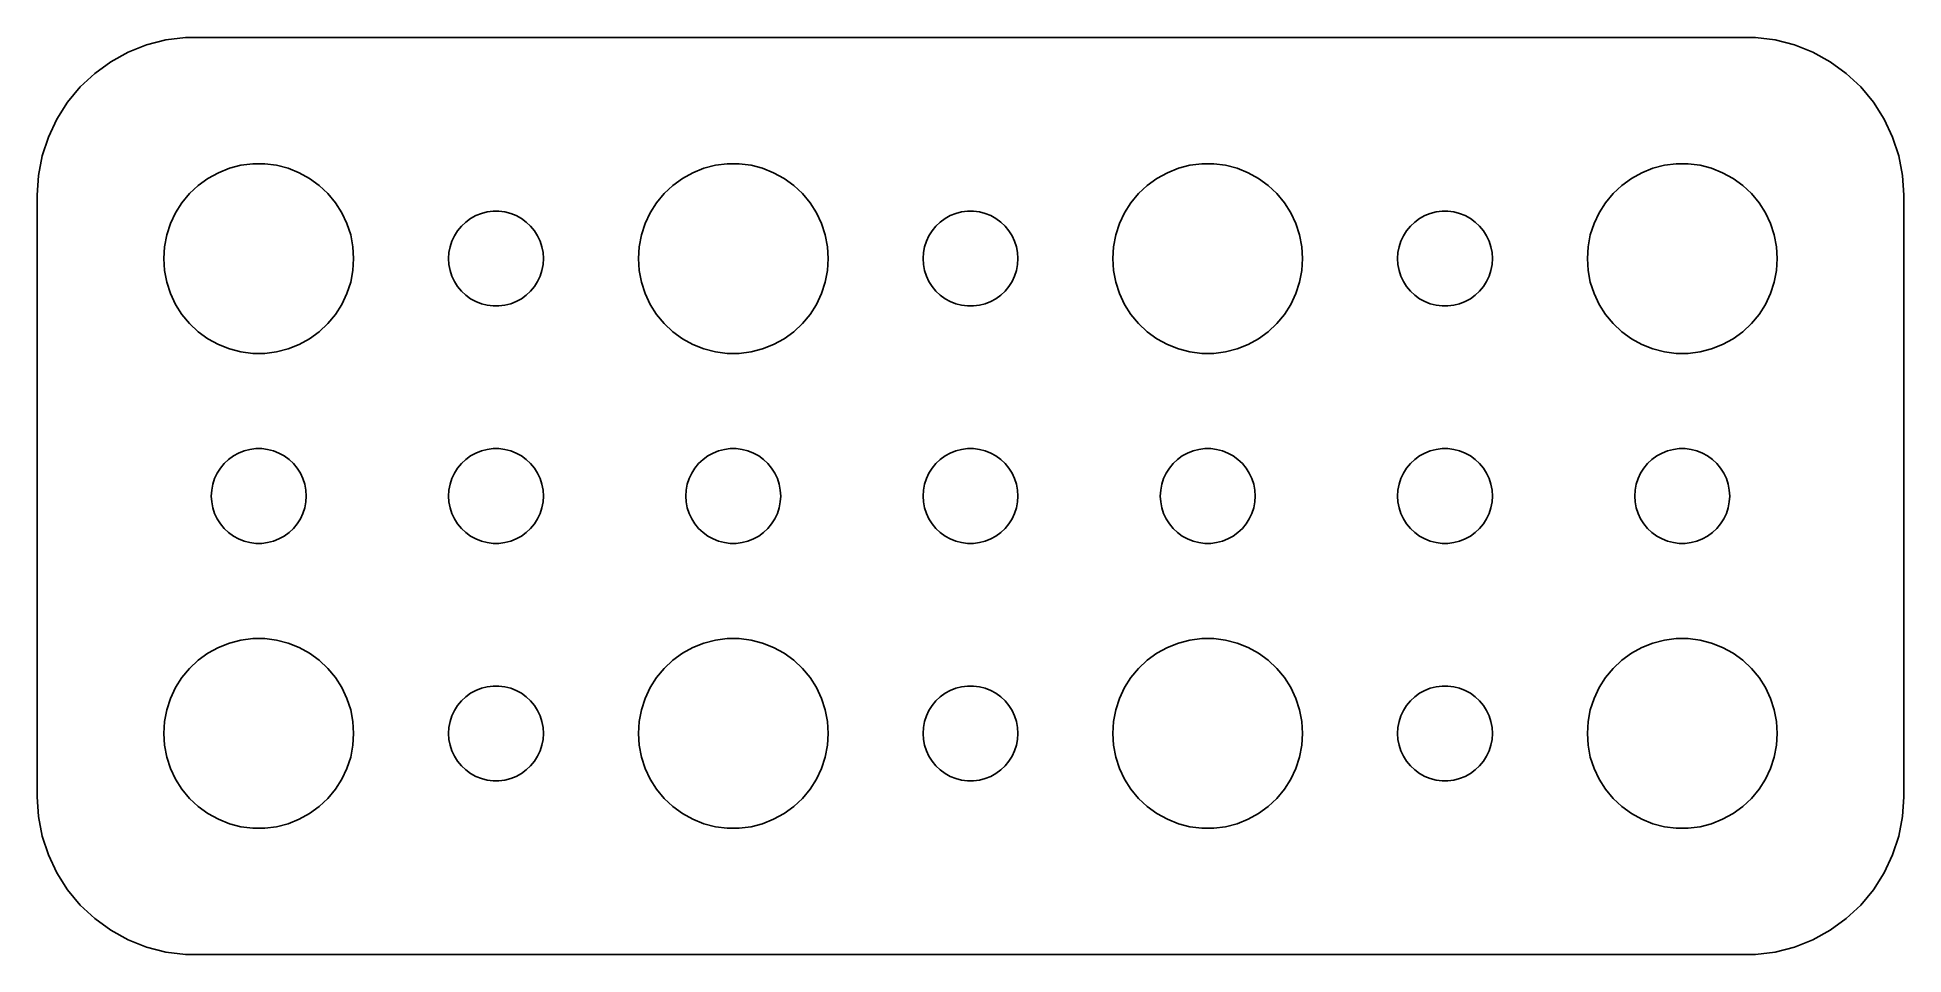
# Model space of a CAD drawing. Header units: metres. Extents: x -29.5 to 29.5, y -14.5 to 14.5.
import ezdxf

# ---------------------------------------------------------------- set-up
doc = ezdxf.new("R2010")
doc.units = ezdxf.units.M

msp = doc.modelspace()

# ---------------------------------------------------------------- linework, layer by layer
for p, q in [((-26.0451, 14.2553), (-26.6289, 14.0241)), ((-25.4369, 14.4114), (-26.0451, 14.2553)), ((-24.8139, 14.4901), (-25.4369, 14.4114)), ((24.8139, 14.4901), (-24.8139, 14.4901)), ((25.4369, 14.4114), (24.8139, 14.4901)), ((26.0451, 14.2553), (25.4369, 14.4114)), ((26.6289, 14.0241), (26.0451, 14.2553)), ((-27.1791, 13.7216), (-27.6871, 13.3526)), ((-26.6289, 14.0241), (-27.1791, 13.7216)), ((27.1791, 13.7216), (26.6289, 14.0241)), ((27.6871, 13.3526), (27.1791, 13.7216)), ((-27.6871, 13.3526), (-28.1448, 12.9227)), ((28.1448, 12.9227), (27.6871, 13.3526)), ((-28.5451, 12.4389), (-28.8815, 11.9088)), ((-28.1448, 12.9227), (-28.5451, 12.4389)), ((28.5451, 12.4389), (28.1448, 12.9227)), ((28.8815, 11.9088), (28.5451, 12.4389)), ((-28.8815, 11.9088), (-29.1489, 11.3406)), ((29.1489, 11.3406), (28.8815, 11.9088)), ((-29.1489, 11.3406), (-29.3429, 10.7434)), ((29.3429, 10.7434), (29.1489, 11.3406)), ((-29.3429, 10.7434), (-29.4606, 10.1267)), ((29.4606, 10.1267), (29.3429, 10.7434)), ((-29.4606, 10.1267), (-29.5, 9.5)), ((-24.4123, 9.81154), (-24.1075, 10.033)), ((-24.1075, 10.033), (-23.7773, 10.2145)), ((-23.7773, 10.2145), (-23.427, 10.3532)), ((-23.427, 10.3532), (-23.0621, 10.4469)), ((-23.0621, 10.4469), (-22.6884, 10.4941)), ((-22.6884, 10.4941), (-22.3116, 10.4941)), ((-22.3116, 10.4941), (-21.9379, 10.4469)), ((-21.9379, 10.4469), (-21.5729, 10.3532)), ((-21.5729, 10.3532), (-21.2227, 10.2145)), ((-21.2227, 10.2145), (-20.8925, 10.033)), ((-20.8925, 10.033), (-20.5877, 9.81154)), ((-9.41226, 9.81154), (-9.10747, 10.033)), ((-9.10747, 10.033), (-8.77733, 10.2145)), ((-8.77733, 10.2145), (-8.42705, 10.3532)), ((-8.42705, 10.3532), (-8.06213, 10.4469)), ((-8.06213, 10.4469), (-7.68837, 10.4941)), ((-7.68837, 10.4941), (-7.31161, 10.4941)), ((-7.31161, 10.4941), (-6.93785, 10.4469)), ((-6.93785, 10.4469), (-6.57294, 10.3532)), ((-6.57294, 10.3532), (-6.22266, 10.2145)), ((-6.22266, 10.2145), (-5.89252, 10.033)), ((-5.89252, 10.033), (-5.58772, 9.81154)), ((5.58772, 9.81154), (5.89252, 10.033)), ((5.89252, 10.033), (6.22266, 10.2145)), ((6.22266, 10.2145), (6.57294, 10.3532)), ((6.57294, 10.3532), (6.93785, 10.4469)), ((6.93785, 10.4469), (7.31161, 10.4941)), ((7.31161, 10.4941), (7.68837, 10.4941)), ((7.68837, 10.4941), (8.06213, 10.4469)), ((8.06213, 10.4469), (8.42705, 10.3532)), ((8.42705, 10.3532), (8.77733, 10.2145)), ((8.77733, 10.2145), (9.10747, 10.033)), ((9.10747, 10.033), (9.41226, 9.81154)), ((20.5877, 9.81154), (20.8925, 10.033)), ((20.8925, 10.033), (21.2227, 10.2145)), ((21.2227, 10.2145), (21.5729, 10.3532)), ((21.5729, 10.3532), (21.9379, 10.4469)), ((21.9379, 10.4469), (22.3116, 10.4941)), ((22.3116, 10.4941), (22.6884, 10.4941)), ((22.6884, 10.4941), (23.0621, 10.4469)), ((23.0621, 10.4469), (23.427, 10.3532)), ((23.427, 10.3532), (23.7773, 10.2145)), ((23.7773, 10.2145), (24.1075, 10.033)), ((24.1075, 10.033), (24.4123, 9.81154)), ((29.5, 9.5), (29.4606, 10.1267)), ((-29.5, 9.5), (-29.5, -9.5)), ((-24.927, 9.26335), (-24.6869, 9.55363)), ((-24.6869, 9.55363), (-24.4123, 9.81154)), ((-20.5877, 9.81154), (-20.3131, 9.55363)), ((-20.3131, 9.55363), (-20.0729, 9.26335)), ((-9.92705, 9.26335), (-9.6869, 9.55363)), ((-9.6869, 9.55363), (-9.41226, 9.81154)), ((-5.58772, 9.81154), (-5.31308, 9.55363)), ((-5.31308, 9.55363), (-5.07294, 9.26335)), ((5.07294, 9.26335), (5.31308, 9.55363)), ((5.31308, 9.55363), (5.58772, 9.81154)), ((9.41226, 9.81154), (9.6869, 9.55363)), ((9.6869, 9.55363), (9.92705, 9.26335)), ((20.0729, 9.26335), (20.3131, 9.55363)), ((20.3131, 9.55363), (20.5877, 9.81154)), ((24.4123, 9.81154), (24.6869, 9.55363)), ((24.6869, 9.55363), (24.927, 9.26335)), ((29.5, -9.5), (29.5, 9.5)), ((-25.2893, 8.60437), (-25.1289, 8.94525)), ((-25.1289, 8.94525), (-24.927, 9.26335)), ((-20.0729, 9.26335), (-19.8711, 8.94525)), ((-19.8711, 8.94525), (-19.7107, 8.60437)), ((-15.8037, 8.76648), (-15.6387, 8.85724)), ((-15.6387, 8.85724), (-15.4635, 8.92657)), ((-15.4635, 8.92657), (-15.2811, 8.97342)), ((-15.2811, 8.97342), (-15.0942, 8.99704)), ((-15.0942, 8.99704), (-14.9058, 8.99704)), ((-14.9058, 8.99704), (-14.7189, 8.97342)), ((-14.7189, 8.97342), (-14.5365, 8.92657)), ((-14.5365, 8.92657), (-14.3613, 8.85724)), ((-14.3613, 8.85724), (-14.1963, 8.76648)), ((-10.2893, 8.60437), (-10.1289, 8.94525)), ((-10.1289, 8.94525), (-9.92705, 9.26335)), ((-5.07294, 9.26335), (-4.87108, 8.94525)), ((-4.87108, 8.94525), (-4.71066, 8.60437)), ((-0.803726, 8.76648), (-0.638657, 8.85724)), ((-0.638657, 8.85724), (-0.463516, 8.92657)), ((-0.463516, 8.92657), (-0.281067, 8.97342)), ((-0.281067, 8.97342), (-0.094177, 8.99704)), ((-0.094177, 8.99704), (0.094177, 8.99704)), ((0.094177, 8.99704), (0.281067, 8.97342)), ((0.281067, 8.97342), (0.463516, 8.92657)), ((0.463516, 8.92657), (0.638657, 8.85724)), ((0.638657, 8.85724), (0.803726, 8.76648)), ((4.71066, 8.60437), (4.87108, 8.94525)), ((4.87108, 8.94525), (5.07294, 9.26335)), ((9.92705, 9.26335), (10.1289, 8.94525)), ((10.1289, 8.94525), (10.2893, 8.60437)), ((14.1963, 8.76648), (14.3613, 8.85724)), ((14.3613, 8.85724), (14.5365, 8.92657)), ((14.5365, 8.92657), (14.7189, 8.97342)), ((14.7189, 8.97342), (14.9058, 8.99704)), ((14.9058, 8.99704), (15.0942, 8.99704)), ((15.0942, 8.99704), (15.2811, 8.97342)), ((15.2811, 8.97342), (15.4635, 8.92657)), ((15.4635, 8.92657), (15.6387, 8.85724)), ((15.6387, 8.85724), (15.8037, 8.76648)), ((19.7107, 8.60437), (19.8711, 8.94525)), ((19.8711, 8.94525), (20.0729, 9.26335)), ((24.927, 9.26335), (25.1289, 8.94525)), ((25.1289, 8.94525), (25.2893, 8.60437)), ((-25.4057, 8.24606), (-25.2893, 8.60437)), ((-19.7107, 8.60437), (-19.5942, 8.24606)), ((-16.3145, 8.22263), (-16.2135, 8.38167)), ((-16.2135, 8.38167), (-16.0934, 8.52681)), ((-16.0934, 8.52681), (-15.9561, 8.65576)), ((-15.9561, 8.65576), (-15.8037, 8.76648)), ((-14.1963, 8.76648), (-14.0439, 8.65576)), ((-14.0439, 8.65576), (-13.9065, 8.52681)), ((-13.9065, 8.52681), (-13.7865, 8.38167)), ((-13.7865, 8.38167), (-13.6855, 8.22263)), ((-10.4057, 8.24606), (-10.2893, 8.60437)), ((-4.71066, 8.60437), (-4.59424, 8.24606)), ((-1.31445, 8.22263), (-1.21352, 8.38167)), ((-1.21352, 8.38167), (-1.09344, 8.52681)), ((-1.09344, 8.52681), (-0.956131, 8.65576)), ((-0.956131, 8.65576), (-0.803726, 8.76648)), ((0.803726, 8.76648), (0.956131, 8.65576)), ((0.956131, 8.65576), (1.09344, 8.52681)), ((1.09344, 8.52681), (1.21352, 8.38167)), ((1.21352, 8.38167), (1.31445, 8.22263)), ((4.59424, 8.24606), (4.71066, 8.60437)), ((10.2893, 8.60437), (10.4057, 8.24606)), ((13.6855, 8.22263), (13.7865, 8.38167)), ((13.7865, 8.38167), (13.9065, 8.52681)), ((13.9065, 8.52681), (14.0439, 8.65576)), ((14.0439, 8.65576), (14.1963, 8.76648)), ((15.8037, 8.76648), (15.9561, 8.65576)), ((15.9561, 8.65576), (16.0934, 8.52681)), ((16.0934, 8.52681), (16.2135, 8.38167)), ((16.2135, 8.38167), (16.3145, 8.22263)), ((19.5942, 8.24606), (19.7107, 8.60437)), ((25.2893, 8.60437), (25.4057, 8.24606)), ((-25.5, 7.5), (-25.4763, 7.87599)), ((-25.4763, 7.87599), (-25.4057, 8.24606)), ((-19.5942, 8.24606), (-19.5237, 7.87599)), ((-19.5237, 7.87599), (-19.5, 7.5)), ((-16.5, 7.5), (-16.4882, 7.68799)), ((-16.4882, 7.68799), (-16.4529, 7.87303)), ((-16.4529, 7.87303), (-16.3947, 8.05219)), ((-16.3947, 8.05219), (-16.3145, 8.22263)), ((-13.6855, 8.22263), (-13.6053, 8.05219)), ((-13.6053, 8.05219), (-13.5471, 7.87303)), ((-13.5471, 7.87303), (-13.5118, 7.68799)), ((-13.5118, 7.68799), (-13.5, 7.5)), ((-10.5, 7.5), (-10.4763, 7.87599)), ((-10.4763, 7.87599), (-10.4057, 8.24606)), ((-4.59424, 8.24606), (-4.52365, 7.87599)), ((-4.52365, 7.87599), (-4.5, 7.5)), ((-1.5, 7.5), (-1.48816, 7.68799)), ((-1.48816, 7.68799), (-1.45287, 7.87303)), ((-1.45287, 7.87303), (-1.39465, 8.05219)), ((-1.39465, 8.05219), (-1.31445, 8.22263)), ((1.31445, 8.22263), (1.39465, 8.05219)), ((1.39465, 8.05219), (1.45287, 7.87303)), ((1.45287, 7.87303), (1.48816, 7.68799)), ((1.48816, 7.68799), (1.5, 7.5)), ((4.5, 7.5), (4.52365, 7.87599)), ((4.52365, 7.87599), (4.59424, 8.24606)), ((10.4057, 8.24606), (10.4763, 7.87599)), ((10.4763, 7.87599), (10.5, 7.5)), ((13.5, 7.5), (13.5118, 7.68799)), ((13.5118, 7.68799), (13.5471, 7.87303)), ((13.5471, 7.87303), (13.6053, 8.05219)), ((13.6053, 8.05219), (13.6855, 8.22263)), ((16.3145, 8.22263), (16.3947, 8.05219)), ((16.3947, 8.05219), (16.4529, 7.87303)), ((16.4529, 7.87303), (16.4882, 7.68799)), ((16.4882, 7.68799), (16.5, 7.5)), ((19.5, 7.5), (19.5237, 7.87599)), ((19.5237, 7.87599), (19.5942, 8.24606)), ((25.4057, 8.24606), (25.4763, 7.87599)), ((25.4763, 7.87599), (25.5, 7.5)), ((-25.4763, 7.12399), (-25.5, 7.5)), ((-25.4057, 6.75392), (-25.4763, 7.12399)), ((-19.5237, 7.12399), (-19.5942, 6.75392)), ((-19.5, 7.5), (-19.5237, 7.12399)), ((-16.4882, 7.312), (-16.5, 7.5)), ((-16.4529, 7.12695), (-16.4882, 7.312)), ((-16.3947, 6.9478), (-16.4529, 7.12695)), ((-13.5471, 7.12695), (-13.6053, 6.9478)), ((-13.5118, 7.312), (-13.5471, 7.12695)), ((-13.5, 7.5), (-13.5118, 7.312)), ((-10.4763, 7.12399), (-10.5, 7.5)), ((-10.4057, 6.75392), (-10.4763, 7.12399)), ((-4.52365, 7.12399), (-4.59424, 6.75392)), ((-4.5, 7.5), (-4.52365, 7.12399)), ((-1.48816, 7.312), (-1.5, 7.5)), ((-1.45287, 7.12695), (-1.48816, 7.312)), ((-1.39465, 6.9478), (-1.45287, 7.12695)), ((1.45287, 7.12695), (1.39465, 6.9478)), ((1.48816, 7.312), (1.45287, 7.12695)), ((1.5, 7.5), (1.48816, 7.312)), ((4.52365, 7.12399), (4.5, 7.5)), ((4.59424, 6.75392), (4.52365, 7.12399)), ((10.4763, 7.12399), (10.4057, 6.75392)), ((10.5, 7.5), (10.4763, 7.12399)), ((13.5118, 7.312), (13.5, 7.5)), ((13.5471, 7.12695), (13.5118, 7.312)), ((13.6053, 6.9478), (13.5471, 7.12695)), ((16.4529, 7.12695), (16.3947, 6.9478)), ((16.4882, 7.312), (16.4529, 7.12695)), ((16.5, 7.5), (16.4882, 7.312)), ((19.5237, 7.12399), (19.5, 7.5)), ((19.5942, 6.75392), (19.5237, 7.12399)), ((25.4763, 7.12399), (25.4057, 6.75392)), ((25.5, 7.5), (25.4763, 7.12399)), ((-25.2893, 6.39561), (-25.4057, 6.75392)), ((-19.5942, 6.75392), (-19.7107, 6.39561)), ((-16.3145, 6.77736), (-16.3947, 6.9478)), ((-16.2135, 6.61832), (-16.3145, 6.77736)), ((-16.0934, 6.47318), (-16.2135, 6.61832)), ((-13.7865, 6.61832), (-13.9065, 6.47318)), ((-13.6855, 6.77736), (-13.7865, 6.61832)), ((-13.6053, 6.9478), (-13.6855, 6.77736)), ((-10.2893, 6.39561), (-10.4057, 6.75392)), ((-4.59424, 6.75392), (-4.71066, 6.39561)), ((-1.31445, 6.77736), (-1.39465, 6.9478)), ((-1.21352, 6.61832), (-1.31445, 6.77736)), ((-1.09344, 6.47318), (-1.21352, 6.61832)), ((1.21352, 6.61832), (1.09344, 6.47318)), ((1.31445, 6.77736), (1.21352, 6.61832)), ((1.39465, 6.9478), (1.31445, 6.77736)), ((4.71066, 6.39561), (4.59424, 6.75392)), ((10.4057, 6.75392), (10.2893, 6.39561)), ((13.6855, 6.77736), (13.6053, 6.9478)), ((13.7865, 6.61832), (13.6855, 6.77736)), ((13.9065, 6.47318), (13.7865, 6.61832)), ((16.2135, 6.61832), (16.0934, 6.47318)), ((16.3145, 6.77736), (16.2135, 6.61832)), ((16.3947, 6.9478), (16.3145, 6.77736)), ((19.7107, 6.39561), (19.5942, 6.75392)), ((25.4057, 6.75392), (25.2893, 6.39561)), ((-25.1289, 6.05473), (-25.2893, 6.39561)), ((-24.927, 5.73663), (-25.1289, 6.05473)), ((-19.8711, 6.05473), (-20.0729, 5.73663)), ((-19.7107, 6.39561), (-19.8711, 6.05473)), ((-15.9561, 6.34422), (-16.0934, 6.47318)), ((-15.8037, 6.23351), (-15.9561, 6.34422)), ((-15.6387, 6.14275), (-15.8037, 6.23351)), ((-15.4635, 6.07341), (-15.6387, 6.14275)), ((-15.2811, 6.02657), (-15.4635, 6.07341)), ((-15.0942, 6.00294), (-15.2811, 6.02657)), ((-14.9058, 6.00294), (-15.0942, 6.00294)), ((-14.7189, 6.02657), (-14.9058, 6.00294)), ((-14.5365, 6.07341), (-14.7189, 6.02657)), ((-14.3613, 6.14275), (-14.5365, 6.07341)), ((-14.1963, 6.23351), (-14.3613, 6.14275)), ((-14.0439, 6.34422), (-14.1963, 6.23351)), ((-13.9065, 6.47318), (-14.0439, 6.34422)), ((-10.1289, 6.05473), (-10.2893, 6.39561)), ((-9.92705, 5.73663), (-10.1289, 6.05473)), ((-4.87108, 6.05473), (-5.07294, 5.73663)), ((-4.71066, 6.39561), (-4.87108, 6.05473)), ((-0.956131, 6.34422), (-1.09344, 6.47318)), ((-0.803726, 6.23351), (-0.956131, 6.34422)), ((-0.638657, 6.14275), (-0.803726, 6.23351)), ((-0.463516, 6.07341), (-0.638657, 6.14275)), ((-0.281067, 6.02657), (-0.463516, 6.07341)), ((-0.094177, 6.00294), (-0.281067, 6.02657)), ((0.094177, 6.00294), (-0.094177, 6.00294)), ((0.281067, 6.02657), (0.094177, 6.00294)), ((0.463516, 6.07341), (0.281067, 6.02657)), ((0.638657, 6.14275), (0.463516, 6.07341)), ((0.803726, 6.23351), (0.638657, 6.14275)), ((0.956131, 6.34422), (0.803726, 6.23351)), ((1.09344, 6.47318), (0.956131, 6.34422)), ((4.87108, 6.05473), (4.71066, 6.39561)), ((5.07294, 5.73663), (4.87108, 6.05473)), ((10.1289, 6.05473), (9.92705, 5.73663)), ((10.2893, 6.39561), (10.1289, 6.05473)), ((14.0439, 6.34422), (13.9065, 6.47318)), ((14.1963, 6.23351), (14.0439, 6.34422)), ((14.3613, 6.14275), (14.1963, 6.23351)), ((14.5365, 6.07341), (14.3613, 6.14275)), ((14.7189, 6.02657), (14.5365, 6.07341)), ((14.9058, 6.00294), (14.7189, 6.02657)), ((15.0942, 6.00294), (14.9058, 6.00294)), ((15.2811, 6.02657), (15.0942, 6.00294)), ((15.4635, 6.07341), (15.2811, 6.02657)), ((15.6387, 6.14275), (15.4635, 6.07341)), ((15.8037, 6.23351), (15.6387, 6.14275)), ((15.9561, 6.34422), (15.8037, 6.23351)), ((16.0934, 6.47318), (15.9561, 6.34422)), ((19.8711, 6.05473), (19.7107, 6.39561)), ((20.0729, 5.73663), (19.8711, 6.05473)), ((25.1289, 6.05473), (24.927, 5.73663)), ((25.2893, 6.39561), (25.1289, 6.05473)), ((-24.6869, 5.44635), (-24.927, 5.73663)), ((-24.4123, 5.18845), (-24.6869, 5.44635)), ((-20.3131, 5.44635), (-20.5877, 5.18845)), ((-20.0729, 5.73663), (-20.3131, 5.44635)), ((-9.6869, 5.44635), (-9.92705, 5.73663)), ((-9.41226, 5.18845), (-9.6869, 5.44635)), ((-5.31308, 5.44635), (-5.58772, 5.18845)), ((-5.07294, 5.73663), (-5.31308, 5.44635)), ((5.31308, 5.44635), (5.07294, 5.73663)), ((5.58772, 5.18845), (5.31308, 5.44635)), ((9.6869, 5.44635), (9.41226, 5.18845)), ((9.92705, 5.73663), (9.6869, 5.44635)), ((20.3131, 5.44635), (20.0729, 5.73663)), ((20.5877, 5.18845), (20.3131, 5.44635)), ((24.6869, 5.44635), (24.4123, 5.18845)), ((24.927, 5.73663), (24.6869, 5.44635)), ((-24.1075, 4.96701), (-24.4123, 5.18845)), ((-23.7773, 4.78551), (-24.1075, 4.96701)), ((-23.427, 4.64682), (-23.7773, 4.78551)), ((-21.2227, 4.78551), (-21.5729, 4.64682)), ((-20.8925, 4.96701), (-21.2227, 4.78551)), ((-20.5877, 5.18845), (-20.8925, 4.96701)), ((-9.10747, 4.96701), (-9.41226, 5.18845)), ((-8.77733, 4.78551), (-9.10747, 4.96701)), ((-8.42705, 4.64682), (-8.77733, 4.78551)), ((-6.22266, 4.78551), (-6.57294, 4.64682)), ((-5.89252, 4.96701), (-6.22266, 4.78551)), ((-5.58772, 5.18845), (-5.89252, 4.96701)), ((5.89252, 4.96701), (5.58772, 5.18845)), ((6.22266, 4.78551), (5.89252, 4.96701)), ((6.57294, 4.64682), (6.22266, 4.78551)), ((8.77733, 4.78551), (8.42705, 4.64682)), ((9.10747, 4.96701), (8.77733, 4.78551)), ((9.41226, 5.18845), (9.10747, 4.96701)), ((20.8925, 4.96701), (20.5877, 5.18845)), ((21.2227, 4.78551), (20.8925, 4.96701)), ((21.5729, 4.64682), (21.2227, 4.78551)), ((23.7773, 4.78551), (23.427, 4.64682)), ((24.1075, 4.96701), (23.7773, 4.78551)), ((24.4123, 5.18845), (24.1075, 4.96701)), ((-23.0621, 4.55313), (-23.427, 4.64682)), ((-22.6884, 4.50591), (-23.0621, 4.55313)), ((-22.3116, 4.50591), (-22.6884, 4.50591)), ((-21.9379, 4.55313), (-22.3116, 4.50591)), ((-21.5729, 4.64682), (-21.9379, 4.55313)), ((-8.06213, 4.55313), (-8.42705, 4.64682)), ((-7.68837, 4.50591), (-8.06213, 4.55313)), ((-7.31161, 4.50591), (-7.68837, 4.50591)), ((-6.93785, 4.55313), (-7.31161, 4.50591)), ((-6.57294, 4.64682), (-6.93785, 4.55313)), ((6.93785, 4.55313), (6.57294, 4.64682)), ((7.31161, 4.50591), (6.93785, 4.55313)), ((7.68837, 4.50591), (7.31161, 4.50591)), ((8.06213, 4.55313), (7.68837, 4.50591)), ((8.42705, 4.64682), (8.06213, 4.55313)), ((21.9379, 4.55313), (21.5729, 4.64682)), ((22.3116, 4.50591), (21.9379, 4.55313)), ((22.6884, 4.50591), (22.3116, 4.50591)), ((23.0621, 4.55313), (22.6884, 4.50591)), ((23.427, 4.64682), (23.0621, 4.55313)), ((-23.4561, 1.15576), (-23.3037, 1.26648)), ((-23.3037, 1.26648), (-23.1387, 1.35724)), ((-23.1387, 1.35724), (-22.9635, 1.42657)), ((-22.9635, 1.42657), (-22.7811, 1.47342)), ((-22.7811, 1.47342), (-22.5942, 1.49704)), ((-22.5942, 1.49704), (-22.4058, 1.49704)), ((-22.4058, 1.49704), (-22.2189, 1.47342)), ((-22.2189, 1.47342), (-22.0365, 1.42657)), ((-22.0365, 1.42657), (-21.8613, 1.35724)), ((-21.8613, 1.35724), (-21.6963, 1.26648)), ((-21.6963, 1.26648), (-21.5439, 1.15576)), ((-15.9561, 1.15576), (-15.8037, 1.26648)), ((-15.8037, 1.26648), (-15.6387, 1.35724)), ((-15.6387, 1.35724), (-15.4635, 1.42657)), ((-15.4635, 1.42657), (-15.2811, 1.47342)), ((-15.2811, 1.47342), (-15.0942, 1.49704)), ((-15.0942, 1.49704), (-14.9058, 1.49704)), ((-14.9058, 1.49704), (-14.7189, 1.47342)), ((-14.7189, 1.47342), (-14.5365, 1.42657)), ((-14.5365, 1.42657), (-14.3613, 1.35724)), ((-14.3613, 1.35724), (-14.1963, 1.26648)), ((-14.1963, 1.26648), (-14.0439, 1.15576)), ((-8.45613, 1.15576), (-8.30373, 1.26648)), ((-8.30373, 1.26648), (-8.13866, 1.35724)), ((-8.13866, 1.35724), (-7.96352, 1.42657)), ((-7.96352, 1.42657), (-7.78107, 1.47342)), ((-7.78107, 1.47342), (-7.59418, 1.49704)), ((-7.59418, 1.49704), (-7.40581, 1.49704)), ((-7.40581, 1.49704), (-7.21892, 1.47342)), ((-7.21892, 1.47342), (-7.03647, 1.42657)), ((-7.03647, 1.42657), (-6.86133, 1.35724)), ((-6.86133, 1.35724), (-6.69626, 1.26648)), ((-6.69626, 1.26648), (-6.54385, 1.15576)), ((-0.956131, 1.15576), (-0.803726, 1.26648)), ((-0.803726, 1.26648), (-0.638657, 1.35724)), ((-0.638657, 1.35724), (-0.463516, 1.42657)), ((-0.463516, 1.42657), (-0.281067, 1.47342)), ((-0.281067, 1.47342), (-0.094177, 1.49704)), ((-0.094177, 1.49704), (0.094177, 1.49704)), ((0.094177, 1.49704), (0.281067, 1.47342)), ((0.281067, 1.47342), (0.463516, 1.42657)), ((0.463516, 1.42657), (0.638657, 1.35724)), ((0.638657, 1.35724), (0.803726, 1.26648)), ((0.803726, 1.26648), (0.956131, 1.15576)), ((6.54385, 1.15576), (6.69626, 1.26648)), ((6.69626, 1.26648), (6.86133, 1.35724)), ((6.86133, 1.35724), (7.03647, 1.42657)), ((7.03647, 1.42657), (7.21892, 1.47342)), ((7.21892, 1.47342), (7.40581, 1.49704)), ((7.40581, 1.49704), (7.59418, 1.49704)), ((7.59418, 1.49704), (7.78107, 1.47342)), ((7.78107, 1.47342), (7.96352, 1.42657)), ((7.96352, 1.42657), (8.13866, 1.35724)), ((8.13866, 1.35724), (8.30373, 1.26648)), ((8.30373, 1.26648), (8.45613, 1.15576)), ((14.0439, 1.15576), (14.1963, 1.26648)), ((14.1963, 1.26648), (14.3613, 1.35724)), ((14.3613, 1.35724), (14.5365, 1.42657)), ((14.5365, 1.42657), (14.7189, 1.47342)), ((14.7189, 1.47342), (14.9058, 1.49704)), ((14.9058, 1.49704), (15.0942, 1.49704)), ((15.0942, 1.49704), (15.2811, 1.47342)), ((15.2811, 1.47342), (15.4635, 1.42657)), ((15.4635, 1.42657), (15.6387, 1.35724)), ((15.6387, 1.35724), (15.8037, 1.26648)), ((15.8037, 1.26648), (15.9561, 1.15576)), ((21.5439, 1.15576), (21.6963, 1.26648)), ((21.6963, 1.26648), (21.8613, 1.35724)), ((21.8613, 1.35724), (22.0365, 1.42657)), ((22.0365, 1.42657), (22.2189, 1.47342)), ((22.2189, 1.47342), (22.4058, 1.49704)), ((22.4058, 1.49704), (22.5942, 1.49704)), ((22.5942, 1.49704), (22.7811, 1.47342)), ((22.7811, 1.47342), (22.9635, 1.42657)), ((22.9635, 1.42657), (23.1387, 1.35724)), ((23.1387, 1.35724), (23.3037, 1.26648)), ((23.3037, 1.26648), (23.4561, 1.15576)), ((-23.8947, 0.552185), (-23.8145, 0.722626)), ((-23.8145, 0.722626), (-23.7135, 0.881668)), ((-23.7135, 0.881668), (-23.5934, 1.02681)), ((-23.5934, 1.02681), (-23.4561, 1.15576)), ((-21.5439, 1.15576), (-21.4065, 1.02681)), ((-21.4065, 1.02681), (-21.2865, 0.881668)), ((-21.2865, 0.881668), (-21.1855, 0.722626)), ((-21.1855, 0.722626), (-21.1053, 0.552185)), ((-16.3947, 0.552185), (-16.3145, 0.722626)), ((-16.3145, 0.722626), (-16.2135, 0.881668)), ((-16.2135, 0.881668), (-16.0934, 1.02681)), ((-16.0934, 1.02681), (-15.9561, 1.15576)), ((-14.0439, 1.15576), (-13.9065, 1.02681)), ((-13.9065, 1.02681), (-13.7865, 0.881668)), ((-13.7865, 0.881668), (-13.6855, 0.722626)), ((-13.6855, 0.722626), (-13.6053, 0.552185)), ((-8.89465, 0.552185), (-8.81445, 0.722626)), ((-8.81445, 0.722626), (-8.71352, 0.881668)), ((-8.71352, 0.881668), (-8.59344, 1.02681)), ((-8.59344, 1.02681), (-8.45613, 1.15576)), ((-6.54385, 1.15576), (-6.40654, 1.02681)), ((-6.40654, 1.02681), (-6.28647, 0.881668)), ((-6.28647, 0.881668), (-6.18553, 0.722626)), ((-6.18553, 0.722626), (-6.10533, 0.552185)), ((-1.39465, 0.552185), (-1.31445, 0.722626)), ((-1.31445, 0.722626), (-1.21352, 0.881668)), ((-1.21352, 0.881668), (-1.09344, 1.02681)), ((-1.09344, 1.02681), (-0.956131, 1.15576)), ((0.956131, 1.15576), (1.09344, 1.02681)), ((1.09344, 1.02681), (1.21352, 0.881668)), ((1.21352, 0.881668), (1.31445, 0.722626)), ((1.31445, 0.722626), (1.39465, 0.552185)), ((6.10533, 0.552185), (6.18553, 0.722626)), ((6.18553, 0.722626), (6.28647, 0.881668)), ((6.28647, 0.881668), (6.40654, 1.02681)), ((6.40654, 1.02681), (6.54385, 1.15576)), ((8.45613, 1.15576), (8.59344, 1.02681)), ((8.59344, 1.02681), (8.71352, 0.881668)), ((8.71352, 0.881668), (8.81445, 0.722626)), ((8.81445, 0.722626), (8.89465, 0.552185)), ((13.6053, 0.552185), (13.6855, 0.722626)), ((13.6855, 0.722626), (13.7865, 0.881668)), ((13.7865, 0.881668), (13.9065, 1.02681)), ((13.9065, 1.02681), (14.0439, 1.15576)), ((15.9561, 1.15576), (16.0934, 1.02681)), ((16.0934, 1.02681), (16.2135, 0.881668)), ((16.2135, 0.881668), (16.3145, 0.722626)), ((16.3145, 0.722626), (16.3947, 0.552185)), ((21.1053, 0.552185), (21.1855, 0.722626)), ((21.1855, 0.722626), (21.2865, 0.881668)), ((21.2865, 0.881668), (21.4065, 1.02681)), ((21.4065, 1.02681), (21.5439, 1.15576)), ((23.4561, 1.15576), (23.5934, 1.02681)), ((23.5934, 1.02681), (23.7135, 0.881668)), ((23.7135, 0.881668), (23.8145, 0.722626)), ((23.8145, 0.722626), (23.8947, 0.552185)), ((-24, 0), (-23.9882, 0.187988)), ((-23.9882, -0.187988), (-24, 0)), ((-23.9882, 0.187988), (-23.9529, 0.373032)), ((-23.9529, 0.373032), (-23.8947, 0.552185)), ((-21.1053, 0.552185), (-21.0471, 0.373032)), ((-21.0471, 0.373032), (-21.0118, 0.187988)), ((-21.0118, 0.187988), (-21, 0)), ((-21, 0), (-21.0118, -0.187988)), ((-16.5, 0), (-16.4882, 0.187988)), ((-16.4882, -0.187988), (-16.5, 0)), ((-16.4882, 0.187988), (-16.4529, 0.373032)), ((-16.4529, 0.373032), (-16.3947, 0.552185)), ((-13.6053, 0.552185), (-13.5471, 0.373032)), ((-13.5471, 0.373032), (-13.5118, 0.187988)), ((-13.5118, 0.187988), (-13.5, 0)), ((-13.5, 0), (-13.5118, -0.187988)), ((-9, 0), (-8.98816, 0.187988)), ((-8.98816, -0.187988), (-9, 0)), ((-8.98816, 0.187988), (-8.95287, 0.373032)), ((-8.95287, 0.373032), (-8.89465, 0.552185)), ((-6.10533, 0.552185), (-6.04712, 0.373032)), ((-6.04712, 0.373032), (-6.01183, 0.187988)), ((-6.01183, 0.187988), (-6, 0)), ((-6, 0), (-6.01183, -0.187988)), ((-1.5, 0), (-1.48816, 0.187988)), ((-1.48816, -0.187988), (-1.5, 0)), ((-1.48816, 0.187988), (-1.45287, 0.373032)), ((-1.45287, 0.373032), (-1.39465, 0.552185)), ((1.39465, 0.552185), (1.45287, 0.373032)), ((1.45287, 0.373032), (1.48816, 0.187988)), ((1.48816, 0.187988), (1.5, 0)), ((1.5, 0), (1.48816, -0.187988)), ((6, 0), (6.01183, 0.187988)), ((6.01183, -0.187988), (6, 0)), ((6.01183, 0.187988), (6.04712, 0.373032)), ((6.04712, 0.373032), (6.10533, 0.552185)), ((8.89465, 0.552185), (8.95287, 0.373032)), ((8.95287, 0.373032), (8.98816, 0.187988)), ((8.98816, 0.187988), (9, 0)), ((9, 0), (8.98816, -0.187988)), ((13.5, 0), (13.5118, 0.187988)), ((13.5118, -0.187988), (13.5, 0)), ((13.5118, 0.187988), (13.5471, 0.373032)), ((13.5471, 0.373032), (13.6053, 0.552185)), ((16.3947, 0.552185), (16.4529, 0.373032)), ((16.4529, 0.373032), (16.4882, 0.187988)), ((16.4882, 0.187988), (16.5, 0)), ((16.5, 0), (16.4882, -0.187988)), ((21, 0), (21.0118, 0.187988)), ((21.0118, -0.187988), (21, 0)), ((21.0118, 0.187988), (21.0471, 0.373032)), ((21.0471, 0.373032), (21.1053, 0.552185)), ((23.8947, 0.552185), (23.9529, 0.373032)), ((23.9529, 0.373032), (23.9882, 0.187988)), ((23.9882, 0.187988), (24, 0)), ((24, 0), (23.9882, -0.187988)), ((-23.9529, -0.373032), (-23.9882, -0.187988)), ((-23.8947, -0.552185), (-23.9529, -0.373032)), ((-23.8145, -0.722626), (-23.8947, -0.552185)), ((-21.1053, -0.552185), (-21.1855, -0.722626)), ((-21.0471, -0.373032), (-21.1053, -0.552185)), ((-21.0118, -0.187988), (-21.0471, -0.373032)), ((-16.4529, -0.373032), (-16.4882, -0.187988)), ((-16.3947, -0.552185), (-16.4529, -0.373032)), ((-16.3145, -0.722626), (-16.3947, -0.552185)), ((-13.6053, -0.552185), (-13.6855, -0.722626)), ((-13.5471, -0.373032), (-13.6053, -0.552185)), ((-13.5118, -0.187988), (-13.5471, -0.373032)), ((-8.95287, -0.373032), (-8.98816, -0.187988)), ((-8.89465, -0.552185), (-8.95287, -0.373032)), ((-8.81445, -0.722626), (-8.89465, -0.552185)), ((-6.10533, -0.552185), (-6.18553, -0.722626)), ((-6.04712, -0.373032), (-6.10533, -0.552185)), ((-6.01183, -0.187988), (-6.04712, -0.373032)), ((-1.45287, -0.373032), (-1.48816, -0.187988)), ((-1.39465, -0.552185), (-1.45287, -0.373032)), ((-1.31445, -0.722626), (-1.39465, -0.552185)), ((1.39465, -0.552185), (1.31445, -0.722626)), ((1.45287, -0.373032), (1.39465, -0.552185)), ((1.48816, -0.187988), (1.45287, -0.373032)), ((6.04712, -0.373032), (6.01183, -0.187988)), ((6.10533, -0.552185), (6.04712, -0.373032)), ((6.18553, -0.722626), (6.10533, -0.552185)), ((8.89465, -0.552185), (8.81445, -0.722626)), ((8.95287, -0.373032), (8.89465, -0.552185)), ((8.98816, -0.187988), (8.95287, -0.373032)), ((13.5471, -0.373032), (13.5118, -0.187988)), ((13.6053, -0.552185), (13.5471, -0.373032)), ((13.6855, -0.722626), (13.6053, -0.552185)), ((16.3947, -0.552185), (16.3145, -0.722626)), ((16.4529, -0.373032), (16.3947, -0.552185)), ((16.4882, -0.187988), (16.4529, -0.373032)), ((21.0471, -0.373032), (21.0118, -0.187988)), ((21.1053, -0.552185), (21.0471, -0.373032)), ((21.1855, -0.722626), (21.1053, -0.552185)), ((23.8947, -0.552185), (23.8145, -0.722626)), ((23.9529, -0.373032), (23.8947, -0.552185)), ((23.9882, -0.187988), (23.9529, -0.373032)), ((-23.7135, -0.881668), (-23.8145, -0.722626)), ((-23.5934, -1.02681), (-23.7135, -0.881668)), ((-23.4561, -1.15576), (-23.5934, -1.02681)), ((-23.3037, -1.26648), (-23.4561, -1.15576)), ((-21.5439, -1.15576), (-21.6963, -1.26648)), ((-21.4065, -1.02681), (-21.5439, -1.15576)), ((-21.2865, -0.881668), (-21.4065, -1.02681)), ((-21.1855, -0.722626), (-21.2865, -0.881668)), ((-16.2135, -0.881668), (-16.3145, -0.722626)), ((-16.0934, -1.02681), (-16.2135, -0.881668)), ((-15.9561, -1.15576), (-16.0934, -1.02681)), ((-15.8037, -1.26648), (-15.9561, -1.15576)), ((-14.0439, -1.15576), (-14.1963, -1.26648)), ((-13.9065, -1.02681), (-14.0439, -1.15576)), ((-13.7865, -0.881668), (-13.9065, -1.02681)), ((-13.6855, -0.722626), (-13.7865, -0.881668)), ((-8.71352, -0.881668), (-8.81445, -0.722626)), ((-8.59344, -1.02681), (-8.71352, -0.881668)), ((-8.45613, -1.15576), (-8.59344, -1.02681)), ((-8.30373, -1.26648), (-8.45613, -1.15576)), ((-6.54385, -1.15576), (-6.69626, -1.26648)), ((-6.40654, -1.02681), (-6.54385, -1.15576)), ((-6.28647, -0.881668), (-6.40654, -1.02681)), ((-6.18553, -0.722626), (-6.28647, -0.881668)), ((-1.21352, -0.881668), (-1.31445, -0.722626)), ((-1.09344, -1.02681), (-1.21352, -0.881668)), ((-0.956131, -1.15576), (-1.09344, -1.02681)), ((-0.803726, -1.26648), (-0.956131, -1.15576)), ((0.956131, -1.15576), (0.803726, -1.26648)), ((1.09344, -1.02681), (0.956131, -1.15576)), ((1.21352, -0.881668), (1.09344, -1.02681)), ((1.31445, -0.722626), (1.21352, -0.881668)), ((6.28647, -0.881668), (6.18553, -0.722626)), ((6.40654, -1.02681), (6.28647, -0.881668)), ((6.54385, -1.15576), (6.40654, -1.02681)), ((6.69626, -1.26648), (6.54385, -1.15576)), ((8.45613, -1.15576), (8.30373, -1.26648)), ((8.59344, -1.02681), (8.45613, -1.15576)), ((8.71352, -0.881668), (8.59344, -1.02681)), ((8.81445, -0.722626), (8.71352, -0.881668)), ((13.7865, -0.881668), (13.6855, -0.722626)), ((13.9065, -1.02681), (13.7865, -0.881668)), ((14.0439, -1.15576), (13.9065, -1.02681)), ((14.1963, -1.26648), (14.0439, -1.15576)), ((15.9561, -1.15576), (15.8037, -1.26648)), ((16.0934, -1.02681), (15.9561, -1.15576)), ((16.2135, -0.881668), (16.0934, -1.02681)), ((16.3145, -0.722626), (16.2135, -0.881668)), ((21.2865, -0.881668), (21.1855, -0.722626)), ((21.4065, -1.02681), (21.2865, -0.881668)), ((21.5439, -1.15576), (21.4065, -1.02681)), ((21.6963, -1.26648), (21.5439, -1.15576)), ((23.4561, -1.15576), (23.3037, -1.26648)), ((23.5934, -1.02681), (23.4561, -1.15576)), ((23.7135, -0.881668), (23.5934, -1.02681)), ((23.8145, -0.722626), (23.7135, -0.881668)), ((-23.1387, -1.35724), (-23.3037, -1.26648)), ((-22.9635, -1.42657), (-23.1387, -1.35724)), ((-22.7811, -1.47342), (-22.9635, -1.42657)), ((-22.5942, -1.49704), (-22.7811, -1.47342)), ((-22.4058, -1.49704), (-22.5942, -1.49704)), ((-22.2189, -1.47342), (-22.4058, -1.49704)), ((-22.0365, -1.42657), (-22.2189, -1.47342)), ((-21.8613, -1.35724), (-22.0365, -1.42657)), ((-21.6963, -1.26648), (-21.8613, -1.35724)), ((-15.6387, -1.35724), (-15.8037, -1.26648)), ((-15.4635, -1.42657), (-15.6387, -1.35724)), ((-15.2811, -1.47342), (-15.4635, -1.42657)), ((-15.0942, -1.49704), (-15.2811, -1.47342)), ((-14.9058, -1.49704), (-15.0942, -1.49704)), ((-14.7189, -1.47342), (-14.9058, -1.49704)), ((-14.5365, -1.42657), (-14.7189, -1.47342)), ((-14.3613, -1.35724), (-14.5365, -1.42657)), ((-14.1963, -1.26648), (-14.3613, -1.35724)), ((-8.13866, -1.35724), (-8.30373, -1.26648)), ((-7.96352, -1.42657), (-8.13866, -1.35724)), ((-7.78107, -1.47342), (-7.96352, -1.42657)), ((-7.59418, -1.49704), (-7.78107, -1.47342)), ((-7.40581, -1.49704), (-7.59418, -1.49704)), ((-7.21892, -1.47342), (-7.40581, -1.49704)), ((-7.03647, -1.42657), (-7.21892, -1.47342)), ((-6.86133, -1.35724), (-7.03647, -1.42657)), ((-6.69626, -1.26648), (-6.86133, -1.35724)), ((-0.638657, -1.35724), (-0.803726, -1.26648)), ((-0.463516, -1.42657), (-0.638657, -1.35724)), ((-0.281067, -1.47342), (-0.463516, -1.42657)), ((-0.094177, -1.49704), (-0.281067, -1.47342)), ((0.094177, -1.49704), (-0.094177, -1.49704)), ((0.281067, -1.47342), (0.094177, -1.49704)), ((0.463516, -1.42657), (0.281067, -1.47342)), ((0.638657, -1.35724), (0.463516, -1.42657)), ((0.803726, -1.26648), (0.638657, -1.35724)), ((6.86133, -1.35724), (6.69626, -1.26648)), ((7.03647, -1.42657), (6.86133, -1.35724)), ((7.21892, -1.47342), (7.03647, -1.42657)), ((7.40581, -1.49704), (7.21892, -1.47342)), ((7.59418, -1.49704), (7.40581, -1.49704)), ((7.78107, -1.47342), (7.59418, -1.49704)), ((7.96352, -1.42657), (7.78107, -1.47342)), ((8.13866, -1.35724), (7.96352, -1.42657)), ((8.30373, -1.26648), (8.13866, -1.35724)), ((14.3613, -1.35724), (14.1963, -1.26648)), ((14.5365, -1.42657), (14.3613, -1.35724)), ((14.7189, -1.47342), (14.5365, -1.42657)), ((14.9058, -1.49704), (14.7189, -1.47342)), ((15.0942, -1.49704), (14.9058, -1.49704)), ((15.2811, -1.47342), (15.0942, -1.49704)), ((15.4635, -1.42657), (15.2811, -1.47342)), ((15.6387, -1.35724), (15.4635, -1.42657)), ((15.8037, -1.26648), (15.6387, -1.35724)), ((21.8613, -1.35724), (21.6963, -1.26648)), ((22.0365, -1.42657), (21.8613, -1.35724)), ((22.2189, -1.47342), (22.0365, -1.42657)), ((22.4058, -1.49704), (22.2189, -1.47342)), ((22.5942, -1.49704), (22.4058, -1.49704)), ((22.7811, -1.47342), (22.5942, -1.49704)), ((22.9635, -1.42657), (22.7811, -1.47342)), ((23.1387, -1.35724), (22.9635, -1.42657)), ((23.3037, -1.26648), (23.1387, -1.35724)), ((-23.7773, -4.78551), (-23.427, -4.64682)), ((-23.427, -4.64682), (-23.0621, -4.55313)), ((-23.0621, -4.55313), (-22.6884, -4.50591)), ((-22.6884, -4.50591), (-22.3116, -4.50591)), ((-22.3116, -4.50591), (-21.9379, -4.55313)), ((-21.9379, -4.55313), (-21.5729, -4.64682)), ((-21.5729, -4.64682), (-21.2227, -4.78551)), ((-8.77733, -4.78551), (-8.42705, -4.64682)), ((-8.42705, -4.64682), (-8.06213, -4.55313)), ((-8.06213, -4.55313), (-7.68837, -4.50591)), ((-7.68837, -4.50591), (-7.31161, -4.50591)), ((-7.31161, -4.50591), (-6.93785, -4.55313)), ((-6.93785, -4.55313), (-6.57294, -4.64682)), ((-6.57294, -4.64682), (-6.22266, -4.78551)), ((6.22266, -4.78551), (6.57294, -4.64682)), ((6.57294, -4.64682), (6.93785, -4.55313)), ((6.93785, -4.55313), (7.31161, -4.50591)), ((7.31161, -4.50591), (7.68837, -4.50591)), ((7.68837, -4.50591), (8.06213, -4.55313)), ((8.06213, -4.55313), (8.42705, -4.64682)), ((8.42705, -4.64682), (8.77733, -4.78551)), ((21.2227, -4.78551), (21.5729, -4.64682)), ((21.5729, -4.64682), (21.9379, -4.55313)), ((21.9379, -4.55313), (22.3116, -4.50591)), ((22.3116, -4.50591), (22.6884, -4.50591)), ((22.6884, -4.50591), (23.0621, -4.55313)), ((23.0621, -4.55313), (23.427, -4.64682)), ((23.427, -4.64682), (23.7773, -4.78551)), ((-24.6869, -5.44635), (-24.4123, -5.18845)), ((-24.4123, -5.18845), (-24.1075, -4.96701)), ((-24.1075, -4.96701), (-23.7773, -4.78551)), ((-21.2227, -4.78551), (-20.8925, -4.96701)), ((-20.8925, -4.96701), (-20.5877, -5.18845)), ((-20.5877, -5.18845), (-20.3131, -5.44635)), ((-9.6869, -5.44635), (-9.41226, -5.18845)), ((-9.41226, -5.18845), (-9.10747, -4.96701)), ((-9.10747, -4.96701), (-8.77733, -4.78551)), ((-6.22266, -4.78551), (-5.89252, -4.96701)), ((-5.89252, -4.96701), (-5.58772, -5.18845)), ((-5.58772, -5.18845), (-5.31308, -5.44635)), ((5.31308, -5.44635), (5.58772, -5.18845)), ((5.58772, -5.18845), (5.89252, -4.96701)), ((5.89252, -4.96701), (6.22266, -4.78551)), ((8.77733, -4.78551), (9.10747, -4.96701)), ((9.10747, -4.96701), (9.41226, -5.18845)), ((9.41226, -5.18845), (9.6869, -5.44635)), ((20.3131, -5.44635), (20.5877, -5.18845)), ((20.5877, -5.18845), (20.8925, -4.96701)), ((20.8925, -4.96701), (21.2227, -4.78551)), ((23.7773, -4.78551), (24.1075, -4.96701)), ((24.1075, -4.96701), (24.4123, -5.18845)), ((24.4123, -5.18845), (24.6869, -5.44635)), ((-25.1289, -6.05473), (-24.927, -5.73663)), ((-24.927, -5.73663), (-24.6869, -5.44635)), ((-20.3131, -5.44635), (-20.0729, -5.73663)), ((-20.0729, -5.73663), (-19.8711, -6.05473)), ((-10.1289, -6.05473), (-9.92705, -5.73663)), ((-9.92705, -5.73663), (-9.6869, -5.44635)), ((-5.31308, -5.44635), (-5.07294, -5.73663)), ((-5.07294, -5.73663), (-4.87108, -6.05473)), ((4.87108, -6.05473), (5.07294, -5.73663)), ((5.07294, -5.73663), (5.31308, -5.44635)), ((9.6869, -5.44635), (9.92705, -5.73663)), ((9.92705, -5.73663), (10.1289, -6.05473)), ((19.8711, -6.05473), (20.0729, -5.73663)), ((20.0729, -5.73663), (20.3131, -5.44635)), ((24.6869, -5.44635), (24.927, -5.73663)), ((24.927, -5.73663), (25.1289, -6.05473)), ((-25.4057, -6.75392), (-25.2893, -6.39561)), ((-25.2893, -6.39561), (-25.1289, -6.05473)), ((-19.8711, -6.05473), (-19.7107, -6.39561)), ((-19.7107, -6.39561), (-19.5942, -6.75392)), ((-16.2135, -6.61832), (-16.0934, -6.47318)), ((-16.0934, -6.47318), (-15.9561, -6.34422)), ((-15.9561, -6.34422), (-15.8037, -6.23351)), ((-15.8037, -6.23351), (-15.6387, -6.14275)), ((-15.6387, -6.14275), (-15.4635, -6.07341)), ((-15.4635, -6.07341), (-15.2811, -6.02657)), ((-15.2811, -6.02657), (-15.0942, -6.00294)), ((-15.0942, -6.00294), (-14.9058, -6.00294)), ((-14.9058, -6.00294), (-14.7189, -6.02657)), ((-14.7189, -6.02657), (-14.5365, -6.07341)), ((-14.5365, -6.07341), (-14.3613, -6.14275)), ((-14.3613, -6.14275), (-14.1963, -6.23351)), ((-14.1963, -6.23351), (-14.0439, -6.34422)), ((-14.0439, -6.34422), (-13.9065, -6.47318)), ((-13.9065, -6.47318), (-13.7865, -6.61832)), ((-10.4057, -6.75392), (-10.2893, -6.39561)), ((-10.2893, -6.39561), (-10.1289, -6.05473)), ((-4.87108, -6.05473), (-4.71066, -6.39561)), ((-4.71066, -6.39561), (-4.59424, -6.75392)), ((-1.21352, -6.61832), (-1.09344, -6.47318)), ((-1.09344, -6.47318), (-0.956131, -6.34422)), ((-0.956131, -6.34422), (-0.803726, -6.23351)), ((-0.803726, -6.23351), (-0.638657, -6.14275)), ((-0.638657, -6.14275), (-0.463516, -6.07341)), ((-0.463516, -6.07341), (-0.281067, -6.02657)), ((-0.281067, -6.02657), (-0.094177, -6.00294)), ((-0.094177, -6.00294), (0.094177, -6.00294)), ((0.094177, -6.00294), (0.281067, -6.02657)), ((0.281067, -6.02657), (0.463516, -6.07341)), ((0.463516, -6.07341), (0.638657, -6.14275)), ((0.638657, -6.14275), (0.803726, -6.23351)), ((0.803726, -6.23351), (0.956131, -6.34422)), ((0.956131, -6.34422), (1.09344, -6.47318)), ((1.09344, -6.47318), (1.21352, -6.61832)), ((4.59424, -6.75392), (4.71066, -6.39561)), ((4.71066, -6.39561), (4.87108, -6.05473)), ((10.1289, -6.05473), (10.2893, -6.39561)), ((10.2893, -6.39561), (10.4057, -6.75392)), ((13.7865, -6.61832), (13.9065, -6.47318)), ((13.9065, -6.47318), (14.0439, -6.34422)), ((14.0439, -6.34422), (14.1963, -6.23351)), ((14.1963, -6.23351), (14.3613, -6.14275)), ((14.3613, -6.14275), (14.5365, -6.07341)), ((14.5365, -6.07341), (14.7189, -6.02657)), ((14.7189, -6.02657), (14.9058, -6.00294)), ((14.9058, -6.00294), (15.0942, -6.00294)), ((15.0942, -6.00294), (15.2811, -6.02657)), ((15.2811, -6.02657), (15.4635, -6.07341)), ((15.4635, -6.07341), (15.6387, -6.14275)), ((15.6387, -6.14275), (15.8037, -6.23351)), ((15.8037, -6.23351), (15.9561, -6.34422)), ((15.9561, -6.34422), (16.0934, -6.47318)), ((16.0934, -6.47318), (16.2135, -6.61832)), ((19.5942, -6.75392), (19.7107, -6.39561)), ((19.7107, -6.39561), (19.8711, -6.05473)), ((25.1289, -6.05473), (25.2893, -6.39561)), ((25.2893, -6.39561), (25.4057, -6.75392)), ((-25.4763, -7.12399), (-25.4057, -6.75392)), ((-19.5942, -6.75392), (-19.5237, -7.12399)), ((-16.4529, -7.12695), (-16.3947, -6.9478)), ((-16.3947, -6.9478), (-16.3145, -6.77736)), ((-16.3145, -6.77736), (-16.2135, -6.61832)), ((-13.7865, -6.61832), (-13.6855, -6.77736)), ((-13.6855, -6.77736), (-13.6053, -6.9478)), ((-13.6053, -6.9478), (-13.5471, -7.12695)), ((-10.4763, -7.12399), (-10.4057, -6.75392)), ((-4.59424, -6.75392), (-4.52365, -7.12399)), ((-1.45287, -7.12695), (-1.39465, -6.9478)), ((-1.39465, -6.9478), (-1.31445, -6.77736)), ((-1.31445, -6.77736), (-1.21352, -6.61832)), ((1.21352, -6.61832), (1.31445, -6.77736)), ((1.31445, -6.77736), (1.39465, -6.9478)), ((1.39465, -6.9478), (1.45287, -7.12695)), ((4.52365, -7.12399), (4.59424, -6.75392)), ((10.4057, -6.75392), (10.4763, -7.12399)), ((13.5471, -7.12695), (13.6053, -6.9478)), ((13.6053, -6.9478), (13.6855, -6.77736)), ((13.6855, -6.77736), (13.7865, -6.61832)), ((16.2135, -6.61832), (16.3145, -6.77736)), ((16.3145, -6.77736), (16.3947, -6.9478)), ((16.3947, -6.9478), (16.4529, -7.12695)), ((19.5237, -7.12399), (19.5942, -6.75392)), ((25.4057, -6.75392), (25.4763, -7.12399)), ((-25.5, -7.5), (-25.4763, -7.12399)), ((-25.4763, -7.87599), (-25.5, -7.5)), ((-19.5237, -7.12399), (-19.5, -7.5)), ((-19.5, -7.5), (-19.5237, -7.87599)), ((-16.5, -7.5), (-16.4882, -7.312)), ((-16.4882, -7.68799), (-16.5, -7.5)), ((-16.4882, -7.312), (-16.4529, -7.12695)), ((-13.5471, -7.12695), (-13.5118, -7.312)), ((-13.5118, -7.312), (-13.5, -7.5)), ((-13.5, -7.5), (-13.5118, -7.68799)), ((-10.5, -7.5), (-10.4763, -7.12399)), ((-10.4763, -7.87599), (-10.5, -7.5)), ((-4.52365, -7.12399), (-4.5, -7.5)), ((-4.5, -7.5), (-4.52365, -7.87599)), ((-1.5, -7.5), (-1.48816, -7.312)), ((-1.48816, -7.68799), (-1.5, -7.5)), ((-1.48816, -7.312), (-1.45287, -7.12695)), ((1.45287, -7.12695), (1.48816, -7.312)), ((1.48816, -7.312), (1.5, -7.5)), ((1.5, -7.5), (1.48816, -7.68799)), ((4.5, -7.5), (4.52365, -7.12399)), ((4.52365, -7.87599), (4.5, -7.5)), ((10.4763, -7.12399), (10.5, -7.5)), ((10.5, -7.5), (10.4763, -7.87599)), ((13.5, -7.5), (13.5118, -7.312)), ((13.5118, -7.68799), (13.5, -7.5)), ((13.5118, -7.312), (13.5471, -7.12695)), ((16.4529, -7.12695), (16.4882, -7.312)), ((16.4882, -7.312), (16.5, -7.5)), ((16.5, -7.5), (16.4882, -7.68799)), ((19.5, -7.5), (19.5237, -7.12399)), ((19.5237, -7.87599), (19.5, -7.5)), ((25.4763, -7.12399), (25.5, -7.5)), ((25.5, -7.5), (25.4763, -7.87599)), ((-25.4057, -8.24606), (-25.4763, -7.87599)), ((-25.2893, -8.60437), (-25.4057, -8.24606)), ((-19.5942, -8.24606), (-19.7107, -8.60437)), ((-19.5237, -7.87599), (-19.5942, -8.24606)), ((-16.4529, -7.87303), (-16.4882, -7.68799)), ((-16.3947, -8.05219), (-16.4529, -7.87303)), ((-16.3145, -8.22263), (-16.3947, -8.05219)), ((-16.2135, -8.38167), (-16.3145, -8.22263)), ((-13.6855, -8.22263), (-13.7865, -8.38167)), ((-13.6053, -8.05219), (-13.6855, -8.22263)), ((-13.5471, -7.87303), (-13.6053, -8.05219)), ((-13.5118, -7.68799), (-13.5471, -7.87303)), ((-10.4057, -8.24606), (-10.4763, -7.87599)), ((-10.2893, -8.60437), (-10.4057, -8.24606)), ((-4.59424, -8.24606), (-4.71066, -8.60437)), ((-4.52365, -7.87599), (-4.59424, -8.24606)), ((-1.45287, -7.87303), (-1.48816, -7.68799)), ((-1.39465, -8.05219), (-1.45287, -7.87303)), ((-1.31445, -8.22263), (-1.39465, -8.05219)), ((-1.21352, -8.38167), (-1.31445, -8.22263)), ((1.31445, -8.22263), (1.21352, -8.38167)), ((1.39465, -8.05219), (1.31445, -8.22263)), ((1.45287, -7.87303), (1.39465, -8.05219)), ((1.48816, -7.68799), (1.45287, -7.87303)), ((4.59424, -8.24606), (4.52365, -7.87599)), ((4.71066, -8.60437), (4.59424, -8.24606)), ((10.4057, -8.24606), (10.2893, -8.60437)), ((10.4763, -7.87599), (10.4057, -8.24606)), ((13.5471, -7.87303), (13.5118, -7.68799)), ((13.6053, -8.05219), (13.5471, -7.87303)), ((13.6855, -8.22263), (13.6053, -8.05219)), ((13.7865, -8.38167), (13.6855, -8.22263)), ((16.3145, -8.22263), (16.2135, -8.38167)), ((16.3947, -8.05219), (16.3145, -8.22263)), ((16.4529, -7.87303), (16.3947, -8.05219)), ((16.4882, -7.68799), (16.4529, -7.87303)), ((19.5942, -8.24606), (19.5237, -7.87599)), ((19.7107, -8.60437), (19.5942, -8.24606)), ((25.4057, -8.24606), (25.2893, -8.60437)), ((25.4763, -7.87599), (25.4057, -8.24606)), ((-25.1289, -8.94525), (-25.2893, -8.60437)), ((-19.7107, -8.60437), (-19.8711, -8.94525)), ((-16.0934, -8.52681), (-16.2135, -8.38167)), ((-15.9561, -8.65576), (-16.0934, -8.52681)), ((-15.8037, -8.76648), (-15.9561, -8.65576)), ((-15.6387, -8.85724), (-15.8037, -8.76648)), ((-14.1963, -8.76648), (-14.3613, -8.85724)), ((-14.0439, -8.65576), (-14.1963, -8.76648)), ((-13.9065, -8.52681), (-14.0439, -8.65576)), ((-13.7865, -8.38167), (-13.9065, -8.52681)), ((-10.1289, -8.94525), (-10.2893, -8.60437)), ((-4.71066, -8.60437), (-4.87108, -8.94525)), ((-1.09344, -8.52681), (-1.21352, -8.38167)), ((-0.956131, -8.65576), (-1.09344, -8.52681)), ((-0.803726, -8.76648), (-0.956131, -8.65576)), ((-0.638657, -8.85724), (-0.803726, -8.76648)), ((0.803726, -8.76648), (0.638657, -8.85724)), ((0.956131, -8.65576), (0.803726, -8.76648)), ((1.09344, -8.52681), (0.956131, -8.65576)), ((1.21352, -8.38167), (1.09344, -8.52681)), ((4.87108, -8.94525), (4.71066, -8.60437)), ((10.2893, -8.60437), (10.1289, -8.94525)), ((13.9065, -8.52681), (13.7865, -8.38167)), ((14.0439, -8.65576), (13.9065, -8.52681)), ((14.1963, -8.76648), (14.0439, -8.65576)), ((14.3613, -8.85724), (14.1963, -8.76648)), ((15.8037, -8.76648), (15.6387, -8.85724)), ((15.9561, -8.65576), (15.8037, -8.76648)), ((16.0934, -8.52681), (15.9561, -8.65576)), ((16.2135, -8.38167), (16.0934, -8.52681)), ((19.8711, -8.94525), (19.7107, -8.60437)), ((25.2893, -8.60437), (25.1289, -8.94525)), ((-24.927, -9.26335), (-25.1289, -8.94525)), ((-24.6869, -9.55363), (-24.927, -9.26335)), ((-20.0729, -9.26335), (-20.3131, -9.55363)), ((-19.8711, -8.94525), (-20.0729, -9.26335)), ((-15.4635, -8.92657), (-15.6387, -8.85724)), ((-15.2811, -8.97342), (-15.4635, -8.92657)), ((-15.0942, -8.99704), (-15.2811, -8.97342)), ((-14.9058, -8.99704), (-15.0942, -8.99704)), ((-14.7189, -8.97342), (-14.9058, -8.99704)), ((-14.5365, -8.92657), (-14.7189, -8.97342)), ((-14.3613, -8.85724), (-14.5365, -8.92657)), ((-9.92705, -9.26335), (-10.1289, -8.94525)), ((-9.6869, -9.55363), (-9.92705, -9.26335)), ((-5.07294, -9.26335), (-5.31308, -9.55363)), ((-4.87108, -8.94525), (-5.07294, -9.26335)), ((-0.463516, -8.92657), (-0.638657, -8.85724)), ((-0.281067, -8.97342), (-0.463516, -8.92657)), ((-0.094177, -8.99704), (-0.281067, -8.97342)), ((0.094177, -8.99704), (-0.094177, -8.99704)), ((0.281067, -8.97342), (0.094177, -8.99704)), ((0.463516, -8.92657), (0.281067, -8.97342)), ((0.638657, -8.85724), (0.463516, -8.92657)), ((5.07294, -9.26335), (4.87108, -8.94525)), ((5.31308, -9.55363), (5.07294, -9.26335)), ((9.92705, -9.26335), (9.6869, -9.55363)), ((10.1289, -8.94525), (9.92705, -9.26335)), ((14.5365, -8.92657), (14.3613, -8.85724)), ((14.7189, -8.97342), (14.5365, -8.92657)), ((14.9058, -8.99704), (14.7189, -8.97342)), ((15.0942, -8.99704), (14.9058, -8.99704)), ((15.2811, -8.97342), (15.0942, -8.99704)), ((15.4635, -8.92657), (15.2811, -8.97342)), ((15.6387, -8.85724), (15.4635, -8.92657)), ((20.0729, -9.26335), (19.8711, -8.94525)), ((20.3131, -9.55363), (20.0729, -9.26335)), ((24.927, -9.26335), (24.6869, -9.55363)), ((25.1289, -8.94525), (24.927, -9.26335)), ((-29.5, -9.5), (-29.4606, -10.1267)), ((-24.4123, -9.81154), (-24.6869, -9.55363)), ((-24.1075, -10.033), (-24.4123, -9.81154)), ((-20.5877, -9.81154), (-20.8925, -10.033)), ((-20.3131, -9.55363), (-20.5877, -9.81154)), ((-9.41226, -9.81154), (-9.6869, -9.55363)), ((-9.10747, -10.033), (-9.41226, -9.81154)), ((-5.58772, -9.81154), (-5.89252, -10.033)), ((-5.31308, -9.55363), (-5.58772, -9.81154)), ((5.58772, -9.81154), (5.31308, -9.55363)), ((5.89252, -10.033), (5.58772, -9.81154)), ((9.41226, -9.81154), (9.10747, -10.033)), ((9.6869, -9.55363), (9.41226, -9.81154)), ((20.5877, -9.81154), (20.3131, -9.55363)), ((20.8925, -10.033), (20.5877, -9.81154)), ((24.4123, -9.81154), (24.1075, -10.033)), ((24.6869, -9.55363), (24.4123, -9.81154)), ((29.4606, -10.1267), (29.5, -9.5)), ((-29.4606, -10.1267), (-29.3429, -10.7434)), ((-23.7773, -10.2145), (-24.1075, -10.033)), ((-23.427, -10.3532), (-23.7773, -10.2145)), ((-23.0621, -10.4469), (-23.427, -10.3532)), ((-22.6884, -10.4941), (-23.0621, -10.4469)), ((-22.3116, -10.4941), (-22.6884, -10.4941)), ((-21.9379, -10.4469), (-22.3116, -10.4941)), ((-21.5729, -10.3532), (-21.9379, -10.4469)), ((-21.2227, -10.2145), (-21.5729, -10.3532)), ((-20.8925, -10.033), (-21.2227, -10.2145)), ((-8.77733, -10.2145), (-9.10747, -10.033)), ((-8.42705, -10.3532), (-8.77733, -10.2145)), ((-8.06213, -10.4469), (-8.42705, -10.3532)), ((-7.68837, -10.4941), (-8.06213, -10.4469)), ((-7.31161, -10.4941), (-7.68837, -10.4941)), ((-6.93785, -10.4469), (-7.31161, -10.4941)), ((-6.57294, -10.3532), (-6.93785, -10.4469)), ((-6.22266, -10.2145), (-6.57294, -10.3532)), ((-5.89252, -10.033), (-6.22266, -10.2145)), ((6.22266, -10.2145), (5.89252, -10.033)), ((6.57294, -10.3532), (6.22266, -10.2145)), ((6.93785, -10.4469), (6.57294, -10.3532)), ((7.31161, -10.4941), (6.93785, -10.4469)), ((7.68837, -10.4941), (7.31161, -10.4941)), ((8.06213, -10.4469), (7.68837, -10.4941)), ((8.42705, -10.3532), (8.06213, -10.4469)), ((8.77733, -10.2145), (8.42705, -10.3532)), ((9.10747, -10.033), (8.77733, -10.2145)), ((21.2227, -10.2145), (20.8925, -10.033)), ((21.5729, -10.3532), (21.2227, -10.2145)), ((21.9379, -10.4469), (21.5729, -10.3532)), ((22.3116, -10.4941), (21.9379, -10.4469)), ((22.6884, -10.4941), (22.3116, -10.4941)), ((23.0621, -10.4469), (22.6884, -10.4941)), ((23.427, -10.3532), (23.0621, -10.4469)), ((23.7773, -10.2145), (23.427, -10.3532)), ((24.1075, -10.033), (23.7773, -10.2145)), ((29.3429, -10.7434), (29.4606, -10.1267)), ((-29.3429, -10.7434), (-29.1489, -11.3406)), ((29.1489, -11.3406), (29.3429, -10.7434)), ((-29.1489, -11.3406), (-28.8815, -11.9088)), ((28.8815, -11.9088), (29.1489, -11.3406)), ((-28.8815, -11.9088), (-28.5451, -12.4389)), ((28.5451, -12.4389), (28.8815, -11.9088)), ((-28.5451, -12.4389), (-28.1448, -12.9227)), ((-28.1448, -12.9227), (-27.6871, -13.3526)), ((27.6871, -13.3526), (28.1448, -12.9227)), ((28.1448, -12.9227), (28.5451, -12.4389)), ((-27.6871, -13.3526), (-27.1791, -13.7216)), ((27.1791, -13.7216), (27.6871, -13.3526)), ((-27.1791, -13.7216), (-26.6289, -14.0241)), ((-26.6289, -14.0241), (-26.0451, -14.2553)), ((26.0451, -14.2553), (26.6289, -14.0241)), ((26.6289, -14.0241), (27.1791, -13.7216)), ((-26.0451, -14.2553), (-25.4369, -14.4114)), ((-25.4369, -14.4114), (-24.8139, -14.4901)), ((-24.8139, -14.4901), (24.8139, -14.4901)), ((24.8139, -14.4901), (25.4369, -14.4114)), ((25.4369, -14.4114), (26.0451, -14.2553))]:
    msp.add_line(p, q)

doc.saveas('drawing.dxf')
